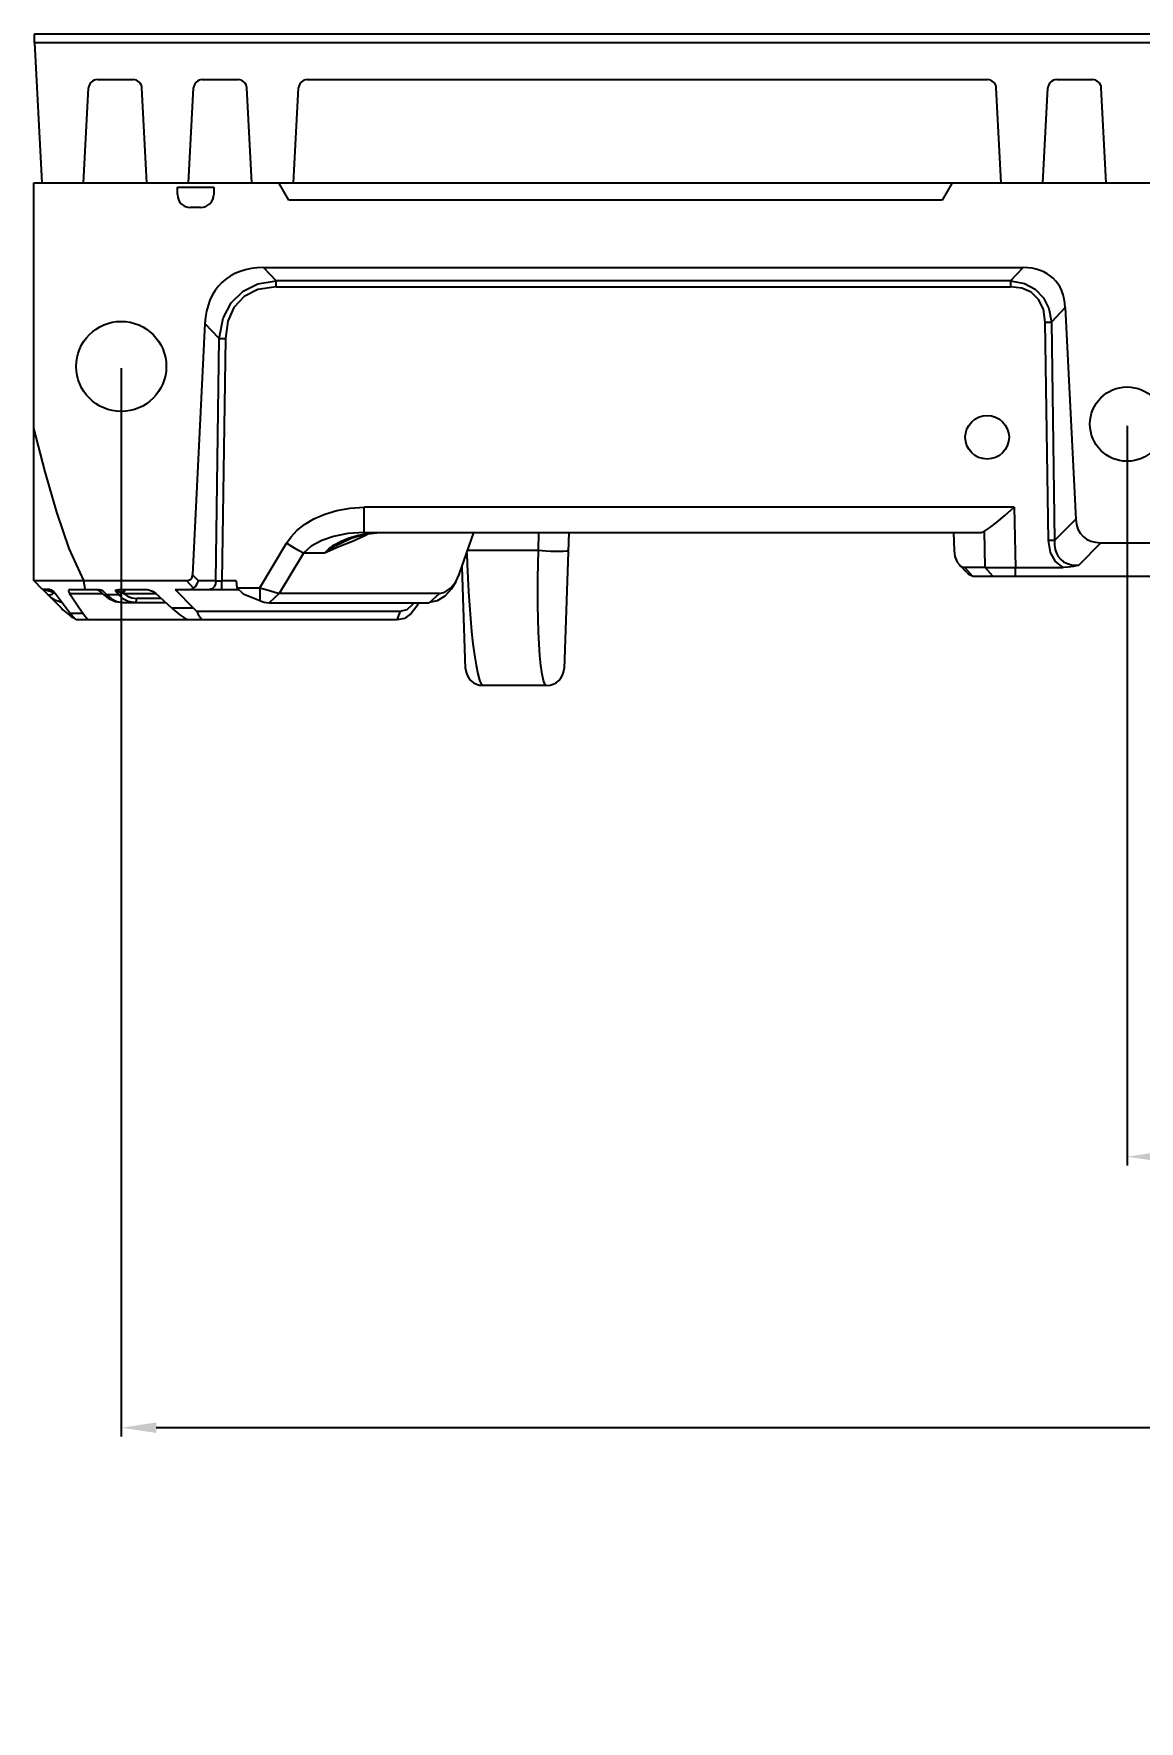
# Model space of a CAD drawing. Header units: millimetres. Extents: x -3132 to 28633, y 682 to 5849.
# Drawn here: x 5920.7 to 6047.1, y 1329.7 to 1522.7 of the extents above; entities that cross this region are included whole.
import ezdxf

# ---------------------------------------------------------------- set-up
doc = ezdxf.new("R2010")
doc.units = ezdxf.units.MM
doc.styles.get("Standard").update_dxf_attribs({"font": 'arial.ttf'})
doc.dimstyles.new('ISO-20', dxfattribs={"dimtxt": 20, "dimasz": 4, "dimexe": 1, "dimexo": 0.2, "dimgap": 0, "dimtad": 1, "dimtoh": 1, "dimdec": 1, "dimzin": 9, "dimdsep": 46, "dimtxsty": 'Standard', "dimblk": '_FILLED', "dimcen": 0.2, "dimclrd": 256, "dimclre": 256, "dimclrt": 256, "dimadec": 1, "dimazin": 2, "dimtfac": 1, "dimtdec": 1, "dimtofl": 0, "dimtmove": 0, "dimatfit": 3, "dimldrblk": '_FILLED', "dimfxl": 1, "dimtolj": 1, "dimtzin": 0, "dimarcsym": 0})

# ---------------------------------------------------------------- blocks, each defined once
blk = doc.blocks.new('_FILLED')
at = {"color": 0, "linetype": 'ByBlock'}
blk.add_solid([(0, 0), (-1, 0.15), (-1, -0.15)], dxfattribs=at)
blk = doc.blocks.new('*D10')
at = {"lineweight": -2, "transparency": 16777216}
for p, q in [((5930.75, 1484.47), (5930.75, 1362.29)), ((6410.75, 1484.47), (6410.75, 1362.29)), ((6406.75, 1363.29), (5934.75, 1363.29))]:
    blk.add_line(p, q, dxfattribs=at)
at = {"layer": 'Defpoints', "color": 0, "transparency": 16777216}
for p in [(5930.75, 1484.67), (6410.75, 1484.67), (5930.75, 1363.29)]:
    blk.add_point(p, dxfattribs=at)
at = {"lineweight": -2, "transparency": 16777216, "xscale": 4, "yscale": 4, "zscale": 4, "rotation": 180}
blk.add_blockref('_FILLED', (5930.75, 1363.29), dxfattribs=at)
at = {"lineweight": -2, "transparency": 16777216, "xscale": 4, "yscale": 4, "zscale": 4}
blk.add_blockref('_FILLED', (6410.75, 1363.29), dxfattribs=at)
at = {"transparency": 16777216, "insert": (6170.75, 1376.24), "char_height": 20, "attachment_point": 5}
blk.add_mtext('\\A1;480 [1\'-6 7/8"]', dxfattribs=at)
blk = doc.blocks.new('*D11')
at = {"lineweight": -2, "transparency": 16777216}
for p, q in [((6045.75, 1477.87), (6045.75, 1393.29)), ((6295.75, 1477.87), (6295.75, 1393.29)), ((6049.75, 1394.29), (6291.75, 1394.29))]:
    blk.add_line(p, q, dxfattribs=at)
at = {"layer": 'Defpoints', "color": 0, "transparency": 16777216}
for p in [(6045.75, 1478.07), (6295.75, 1478.07), (6295.75, 1394.29)]:
    blk.add_point(p, dxfattribs=at)
at = {"lineweight": -2, "transparency": 16777216, "xscale": 4, "yscale": 4, "zscale": 4, "rotation": 180}
blk.add_blockref('_FILLED', (6045.75, 1394.29), dxfattribs=at)
at = {"lineweight": -2, "transparency": 16777216, "xscale": 4, "yscale": 4, "zscale": 4}
blk.add_blockref('_FILLED', (6295.75, 1394.29), dxfattribs=at)
at = {"transparency": 16777216, "insert": (6170.75, 1407.23), "char_height": 20, "attachment_point": 5}
blk.add_mtext('\\A1;250 [9 7/8"]', dxfattribs=at)

msp = doc.modelspace()

# ---------------------------------------------------------------- linework, layer by layer
at = {"linetype": 'Continuous'}
for p, q in [((5920.847, 1521.675), (5920.847, 1522.725)), ((5920.847, 1522.725), (6170.647, 1522.725)), ((5920.847, 1521.675), (5921.683, 1505.724)), ((6170.647, 1521.675), (5920.847, 1521.675)), ((5928.016, 1517.475), (5932.118, 1517.475)), ((5940.016, 1517.475), (5944.118, 1517.475)), ((5952.016, 1517.475), (6029.798, 1517.475)), ((6037.696, 1517.475), (6041.798, 1517.475)), ((5926.449, 1505.675), (5927.017, 1516.527)), ((5933.685, 1505.675), (5933.117, 1516.527)), ((5938.449, 1505.675), (5939.017, 1516.527)), ((5945.685, 1505.675), (5945.117, 1516.527)), ((5950.449, 1505.675), (5951.017, 1516.527)), ((6031.365, 1505.675), (6030.796, 1516.527)), ((6036.128, 1505.675), (6036.697, 1516.527)), ((6043.365, 1505.675), (6042.796, 1516.527)), ((5920.747, 1460.175), (5920.747, 1505.675)), ((5920.747, 1505.675), (6420.747, 1505.675)), ((5949.902, 1503.675), (5948.747, 1505.675)), ((6025.747, 1505.675), (6024.592, 1503.675)), ((5937.172, 1504.344), (5937.172, 1505.175)), ((5937.172, 1505.175), (5941.322, 1505.175)), ((5941.322, 1505.175), (5941.322, 1504.344)), ((6024.592, 1503.675), (5949.902, 1503.675)), ((5939.828, 1502.849), (5938.666, 1502.849)), ((5947.029, 1495.975), (5948.475, 1494.453)), ((5947.029, 1495.975), (6033.881, 1495.975)), ((6032.435, 1494.453), (6033.881, 1495.975)), ((5948.475, 1493.781), (5948.475, 1494.453)), ((6032.435, 1494.453), (5948.475, 1494.453)), ((6032.435, 1494.453), (6032.435, 1493.781)), ((5948.475, 1493.781), (6032.435, 1493.781)), ((6038.684, 1491.401), (6037.104, 1489.738)), ((6038.684, 1491.401), (6039.879, 1467.199)), ((5940.319, 1489.584), (5938.9, 1460.847)), ((5941.962, 1487.857), (5940.319, 1489.584)), ((6036.758, 1464.752), (6036.397, 1489.738)), ((6037.104, 1489.738), (6037.465, 1464.752)), ((5941.561, 1460.14), (5941.962, 1487.857)), ((5942.668, 1487.857), (5942.267, 1460.14)), ((5958.522, 1465.675), (5958.522, 1468.57)), ((6032.843, 1468.57), (5958.522, 1468.57)), ((6032.843, 1468.57), (6032.982, 1461.674)), ((6037.465, 1464.752), (6039.879, 1467.199)), ((5957.881, 1465.381), (5959.124, 1465.593)), ((5958.522, 1465.675), (6028.921, 1465.675)), ((5959.078, 1465.552), (5958.593, 1465.288)), ((5969.402, 1460.876), (5971.047, 1465.675)), ((5978.437, 1463.616), (5978.509, 1465.675)), ((5981.921, 1465.675), (5981.378, 1450.105)), ((6025.887, 1465.675), (6025.969, 1463.638)), ((6029.52, 1461.674), (6029.437, 1465.814)), ((5946.587, 1459.369), (5949.639, 1464.442)), ((5951.574, 1463.316), (5948.803, 1458.71)), ((5953.979, 1463.316), (5951.574, 1463.316)), ((5970.241, 1463.323), (5970.29, 1462.048)), ((5978.437, 1463.616), (5970.341, 1463.616)), ((6042.751, 1464.508), (6040.233, 1461.955)), ((6042.751, 1464.508), (6048.742, 1464.508)), ((5970.116, 1450.105), (5969.709, 1461.771)), ((5970.29, 1462.048), (5970.364, 1460.474)), ((6027.424, 1461.12), (6026.615, 1461.928)), ((6027.183, 1461.674), (6028.079, 1460.675)), ((6029.52, 1461.674), (6027.183, 1461.674)), ((6027.424, 1461.12), (6027.657, 1460.879)), ((6030.416, 1460.675), (6029.52, 1461.674)), ((6032.982, 1460.675), (6032.982, 1461.674)), ((6032.982, 1461.674), (6038.43, 1461.674)), ((5921.747, 1459.175), (5920.747, 1460.175)), ((5920.747, 1460.175), (5938.194, 1460.175)), ((5922.58, 1459.175), (5921.747, 1459.175)), ((5924.922, 1459.175), (5928.05, 1459.175)), ((5930.756, 1459.175), (5933.547, 1459.175)), ((5936.912, 1459.175), (5939.021, 1457.012)), ((5936.912, 1459.175), (5944.154, 1459.175)), ((5939.02, 1459.305), (5938.194, 1460.175)), ((5938.9, 1460.847), (5939.573, 1460.14)), ((5939.446, 1459.806), (5939.573, 1460.14)), ((5941.561, 1460.14), (5939.573, 1460.14)), ((5941.133, 1459.255), (5940.854, 1459.175)), ((5941.561, 1460.14), (5941.509, 1459.798)), ((5942.267, 1459.175), (5942.267, 1460.14)), ((5943.902, 1460.14), (5942.267, 1460.14)), ((5943.902, 1460.14), (5943.948, 1459.369)), ((5944.691, 1458.668), (5943.948, 1459.369)), ((5943.948, 1459.369), (5946.587, 1459.369)), ((5946.587, 1459.369), (5946.587, 1457.901)), ((5946.587, 1459.369), (5947.419, 1459.117)), ((5968.992, 1460.03), (5969.402, 1460.876)), ((5970.364, 1460.474), (5970.452, 1458.904)), ((6028.079, 1460.675), (6063.415, 1460.675)), ((5921.817, 1459.105), (5923.91, 1457.012)), ((5921.872, 1459.061), (5921.893, 1459.029)), ((5922.482, 1458.97), (5922.22, 1459.041)), ((5922.466, 1458.498), (5922.372, 1458.549)), ((5922.588, 1458.494), (5922.466, 1458.498)), ((5922.752, 1458.884), (5922.482, 1458.97)), ((5922.724, 1458.537), (5922.588, 1458.494)), ((5922.835, 1458.602), (5922.724, 1458.537)), ((5923.105, 1458.76), (5922.752, 1458.884)), ((5922.936, 1458.688), (5922.835, 1458.602)), ((5923.022, 1458.789), (5922.936, 1458.688)), ((5924.844, 1458.703), (5925.181, 1458.202)), ((5924.844, 1458.703), (5928.589, 1458.703)), ((5925.181, 1458.202), (5925.867, 1457.186)), ((5928.088, 1459.132), (5928.225, 1459.042)), ((5928.225, 1459.041), (5928.767, 1458.537)), ((5928.349, 1459.08), (5928.258, 1459.088)), ((5928.415, 1459.105), (5928.591, 1459.029)), ((5928.591, 1459.029), (5929.106, 1458.549)), ((5928.768, 1458.536), (5929.261, 1458.159)), ((5930.484, 1458.549), (5929.106, 1458.549)), ((5930.303, 1458.955), (5930.038, 1459.031)), ((5930.484, 1458.549), (5930.04, 1459.029)), ((5930.593, 1458.612), (5930.484, 1458.549)), ((5930.949, 1458.09), (5930.484, 1458.549)), ((5930.847, 1459.006), (5930.779, 1458.789)), ((5930.92, 1457.675), (5935.827, 1457.675)), ((5931.014, 1458.703), (5931.447, 1458.409)), ((5931.014, 1458.703), (5934.703, 1458.703)), ((5931.447, 1458.409), (5931.964, 1458.215)), ((5931.964, 1458.215), (5932.539, 1458.146)), ((5935.32, 1458.146), (5932.539, 1458.146)), ((5936.539, 1457.012), (5934.722, 1458.703)), ((5944.691, 1458.668), (5946.587, 1457.901)), ((5947.086, 1457.725), (5947.313, 1457.676)), ((5947.313, 1457.676), (5947.642, 1457.648)), ((5948.803, 1458.71), (5947.642, 1457.648)), ((5947.642, 1457.648), (5965.965, 1457.648)), ((5967.126, 1458.71), (5948.803, 1458.71)), ((5965.965, 1457.648), (5967.126, 1458.71)), ((5970.452, 1458.904), (5970.555, 1457.352)), ((5926.379, 1456.428), (5924.909, 1456.428)), ((5962.266, 1455.675), (5925.598, 1455.675)), ((5925.867, 1457.186), (5926.379, 1456.428)), ((5939.021, 1457.012), (5936.539, 1457.012)), ((5939.372, 1456.674), (5962.632, 1456.674)), ((5962.632, 1456.674), (5962.266, 1455.675)), ((5970.96, 1452.959), (5971.127, 1451.659)), ((5978.722, 1450.453), (5978.608, 1451.611)), ((5979.379, 1448.175), (5972.115, 1448.175))]:
    msp.add_line(p, q, dxfattribs=at)
for points in [[(5941.962, 1487.857), (5942.396, 1490.194), (5943.317, 1491.963), (5944.689, 1493.29), (5946.371, 1494.104), (5948.475, 1494.453)], [(6032.435, 1494.453), (6034.011, 1494.155), (6035.245, 1493.503), (6036.198, 1492.512), (6036.809, 1491.281), (6037.104, 1489.738)], [(5948.475, 1493.781), (5946.376, 1493.477), (5944.798, 1492.673), (5943.627, 1491.405), (5942.94, 1489.846), (5942.668, 1487.857)], [(6036.397, 1489.738), (6036.172, 1491.23), (6035.618, 1492.341), (6034.763, 1493.152), (6033.727, 1493.615), (6032.435, 1493.781)], [(6036.397, 1489.738), (6036.654, 1489.741), (6036.895, 1489.741), (6037.104, 1489.738)], [(5941.962, 1487.857), (5942.168, 1487.859), (5942.408, 1487.859), (5942.668, 1487.857)], [(5926.462, 1460.175), (5924.798, 1463.842), (5923.38, 1468.012), (5922.047, 1472.603), (5920.747, 1477.607)], [(5949.639, 1464.442), (5950.158, 1465.177), (5950.842, 1465.9), (5951.704, 1466.596), (5952.758, 1467.237), (5954.006, 1467.788), (5955.415, 1468.211), (5956.939, 1468.478), (5958.522, 1468.57)], [(6029.437, 1465.814), (6030.024, 1466.206), (6030.811, 1466.823), (6031.762, 1467.627), (6032.843, 1468.57)], [(5958.522, 1465.675), (5956.641, 1465.555), (5955.007, 1465.236), (5953.669, 1464.778), (5952.462, 1464.12), (5951.574, 1463.316)], [(5953.979, 1463.316), (5954.477, 1463.812), (5955.111, 1464.279), (5955.885, 1464.705), (5956.806, 1465.078), (5957.881, 1465.381)], [(5958.593, 1465.288), (5957.177, 1464.667), (5955.644, 1464.052), (5953.979, 1463.316)], [(5953.979, 1463.316), (5955.265, 1464.187), (5956.796, 1464.921), (5957.036, 1465.018)], [(5957.036, 1465.018), (5957.532, 1465.199), (5958.886, 1465.533), (5960.355, 1465.673)], [(5951.574, 1463.316), (5951.022, 1463.628), (5950.359, 1464.014), (5949.639, 1464.442)], [(5978.608, 1451.611), (5978.519, 1452.918), (5978.453, 1454.332), (5978.407, 1455.82), (5978.38, 1457.359), (5978.372, 1458.925), (5978.38, 1460.5), (5978.402, 1462.066), (5978.437, 1463.616)], [(5979.851, 1463.518), (5979.34, 1463.541), (5978.856, 1463.575), (5978.437, 1463.616)], [(5981.85, 1463.616), (5981.702, 1463.558), (5981.287, 1463.519), (5980.641, 1463.504), (5979.851, 1463.518)], [(6025.969, 1463.638), (6026.068, 1462.947), (6026.329, 1462.303), (6026.614, 1461.929)], [(6037.465, 1464.752), (6037.259, 1464.754), (6037.019, 1464.754), (6036.758, 1464.752)], [(6038.43, 1461.674), (6037.546, 1462.38), (6036.981, 1463.393), (6036.758, 1464.752)], [(6037.465, 1464.752), (6037.459, 1464.234), (6037.513, 1463.752), (6037.679, 1463.325), (6037.881, 1462.935), (6038.159, 1462.595), (6038.494, 1462.332), (6038.833, 1462.159), (6039.167, 1462.049), (6039.497, 1461.959), (6039.85, 1461.941), (6040.233, 1461.955)], [(6026.614, 1461.929), (6026.719, 1461.838), (6027.183, 1461.674)], [(6029.52, 1461.674), (6030.413, 1461.669), (6031.615, 1461.669), (6032.982, 1461.674)], [(6040.233, 1461.955), (6039.618, 1461.805), (6039.013, 1461.708), (6038.43, 1461.674)], [(5922.58, 1459.175), (5922.729, 1459.13), (5922.897, 1459.021), (5923.058, 1458.876), (5923.206, 1458.703)], [(5924.922, 1459.175), (5924.789, 1459.138), (5924.731, 1459.032), (5924.752, 1458.88), (5924.844, 1458.703)], [(5926.626, 1459.175), (5926.57, 1459.505), (5926.516, 1459.838), (5926.462, 1460.175)], [(5928.05, 1459.175), (5928.234, 1459.156), (5928.415, 1459.105)], [(5930.04, 1459.029), (5930.251, 1459.11), (5930.493, 1459.158), (5930.756, 1459.175)], [(5933.547, 1459.175), (5933.721, 1459.161), (5933.908, 1459.124), (5934.103, 1459.063), (5934.305, 1458.978), (5934.508, 1458.866), (5934.703, 1458.72)], [(5938.474, 1459.175), (5938.689, 1459.191), (5938.873, 1459.234), (5939.02, 1459.305)], [(5939.02, 1459.305), (5939.254, 1459.517), (5939.446, 1459.806)], [(5941.509, 1459.798), (5941.362, 1459.479), (5941.133, 1459.255)], [(5941.561, 1460.14), (5941.768, 1460.137), (5942.009, 1460.137), (5942.267, 1460.14)], [(5968.988, 1460.023), (5968.515, 1459.236), (5967.737, 1458.39), (5966.867, 1457.855), (5965.97, 1457.675)], [(5967.126, 1458.71), (5967.746, 1458.862), (5968.394, 1459.307), (5968.992, 1460.03)], [(6028.079, 1460.675), (6027.703, 1460.839), (6027.661, 1460.88)], [(5921.935, 1459.088), (5921.882, 1459.08), (5921.872, 1459.061)], [(5922.22, 1459.041), (5922.104, 1459.067), (5922.015, 1459.082), (5921.935, 1459.088)], [(5924.909, 1456.428), (5924.341, 1457.186), (5923.773, 1457.944), (5923.206, 1458.703)], [(5928.258, 1459.088), (5928.216, 1459.082), (5928.207, 1459.067), (5928.225, 1459.041)], [(5928.591, 1459.029), (5928.452, 1459.061), (5928.349, 1459.08)], [(5929.106, 1458.549), (5928.936, 1458.492), (5928.798, 1458.514), (5928.767, 1458.537)], [(5929.106, 1458.549), (5929.635, 1458.085), (5930.253, 1457.781), (5930.92, 1457.675)], [(5929.261, 1458.159), (5930.039, 1457.807), (5930.92, 1457.675)], [(5931.014, 1458.703), (5930.553, 1458.872), (5930.303, 1458.955)], [(5930.779, 1458.789), (5930.693, 1458.694), (5930.593, 1458.612)], [(5932.19, 1457.675), (5931.53, 1457.784), (5930.949, 1458.09)], [(5931.014, 1458.703), (5931.065, 1458.936), (5931.191, 1459.109)], [(5932.19, 1457.675), (5932.362, 1457.738), (5932.492, 1457.917), (5932.541, 1458.146)], [(5946.587, 1457.901), (5946.845, 1457.8), (5947.086, 1457.725)], [(5947.419, 1459.117), (5948.177, 1458.891), (5948.803, 1458.71)], [(5964.687, 1457.648), (5964.533, 1457.255), (5963.903, 1456.406), (5963.123, 1455.862), (5962.266, 1455.675)], [(5962.632, 1456.674), (5963.424, 1456.892), (5964.112, 1457.514), (5964.179, 1457.648)], [(5970.555, 1457.352), (5970.674, 1455.834), (5970.809, 1454.362), (5970.96, 1452.959)], [(5925.598, 1455.675), (5925.357, 1455.904), (5925.127, 1456.156), (5924.909, 1456.428)], [(5926.379, 1456.428), (5926.577, 1456.156), (5926.789, 1455.904), (5927.012, 1455.675)], [(5971.127, 1451.659), (5971.31, 1450.503), (5971.503, 1449.532), (5971.706, 1448.795), (5971.912, 1448.333), (5972.115, 1448.175)], [(5979.379, 1448.175), (5979.19, 1448.325), (5979.015, 1448.77), (5978.858, 1449.491), (5978.722, 1450.453)]]:
    msp.add_lwpolyline(points, dxfattribs=at)
for centre, radius in [((5930.747, 1484.675), 5.15), ((6045.747, 1478.075), 4.25), ((6029.747, 1476.575), 2.5)]:
    msp.add_circle(centre, radius, dxfattribs=at)
for centre, radius, start, end in [((5928.016, 1516.475), 1, 90, 177), ((5932.118, 1516.475), 1, 3, 90), ((5940.016, 1516.475), 1, 90, 177), ((5944.118, 1516.475), 1, 3, 90), ((5952.016, 1516.475), 1, 90, 177), ((6029.798, 1516.475), 1, 3, 90), ((6037.696, 1516.475), 1, 90, 177), ((6041.798, 1516.475), 1, 3, 90), ((5924.484, 1460.661), 2.987, 225, 258.99929), ((5929.541, 1462.643), 7.964, 225, 238.93766), ((5972.115, 1450.175), 2, 182, 270), ((5979.379, 1450.175), 2, 270, 358)]:
    msp.add_arc(centre, radius, start, end, dxfattribs=at)
for centre, major_axis, ratio, start_param, end_param in [((5938.678, 1504.355), (-1.069, -1.069), 0.9924325, -0.7816032, 0.7815974), ((5939.816, 1504.355), (1.069, -1.069), 0.9924325, -0.7816027, 0.7816001), ((5953.414, 1482.539), (-11.153, 11.733), 0.5868492, -0.5088634, 0.5099543), ((6029.31, 1486.358), (7.983, 8.398), 0.5868492, -0.5099543, 0.5088634), ((6045.398, 1470.069), (-4.733, -4.799), 0.5934486, -0.4991325, 0.5294856), ((6028.8, 1468.675), (-0.181, 2.998), 0.5759473, -3.1763723, -2.8705806), ((5937.521, 1461.589), (1.174, -1.235), 0.5868492, -0.5088634, 0.5099543), ((5941.753, 1462.643), (5.951, -5.735), 0.9285799, -1.5522759, -1.2722382), ((5944.792, 1462.643), (5.737, 5.666), 0.9756176, 3.1354217, 3.1972645), ((5949.013, 1462.643), (9.34, 6.528), 0.4884705, 3.0280291, 3.2462239)]:
    msp.add_ellipse(centre, major_axis=major_axis, ratio=ratio, start_param=start_param, end_param=end_param, dxfattribs=at)

# ---------------------------------------------------------------- dimensions: what is measured, and where the dimension line sits
for base, p1, p2, picture, middle in [((5930.747, 1363.294), (6410.747, 1484.675), (5930.747, 1484.675), '*D10', (6170.747, 1376.241)), ((6295.747, 1394.286), (6045.747, 1478.075), (6295.747, 1478.075), '*D11', (6170.747, 1407.232))]:
    dim = msp.add_linear_dim(base=base, p1=p1, p2=p2, dimstyle='ISO-20')
    dim.commit()
    dim.dimension.update_dxf_attribs({"geometry": picture, "text_midpoint": middle})

doc.saveas('drawing.dxf')
